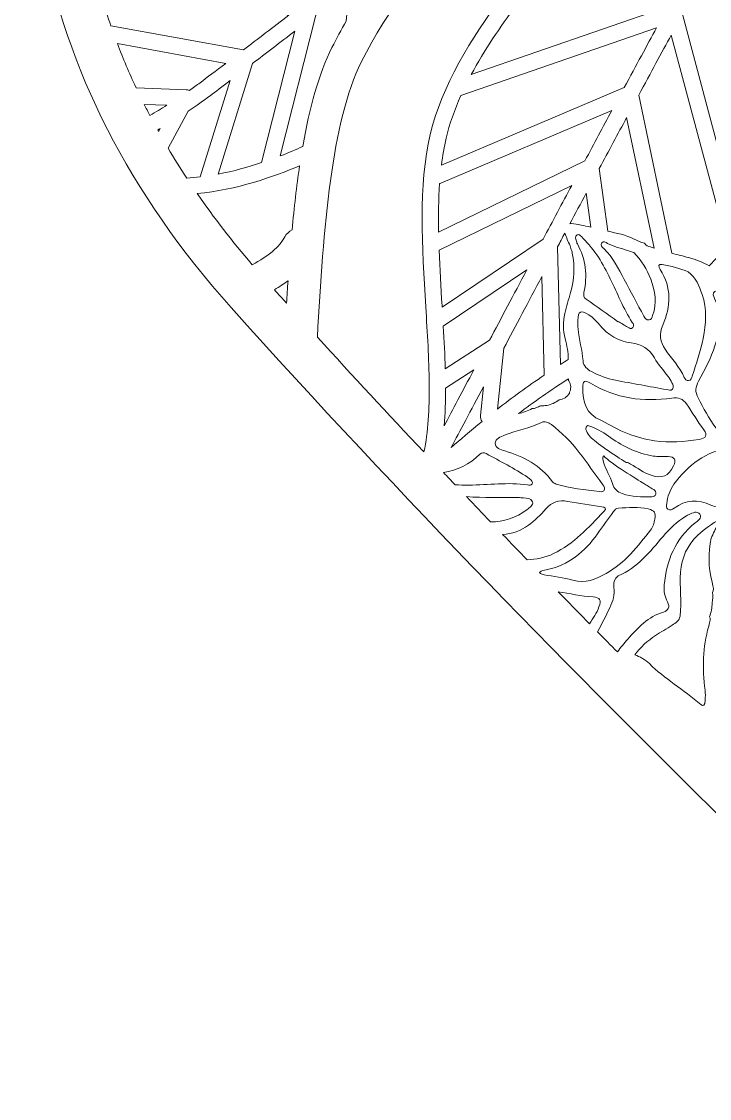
# Model space of a CAD drawing. Extents: x 16 to 8959, y -909 to -91.
# Drawn here: x 4624.9 to 4936.9, y -908.2 to -419.4 of the extents above; entities that cross this region are included whole.
import ezdxf

# ---------------------------------------------------------------- set-up
doc = ezdxf.new("R2010")
doc.units = 0
doc.header["$MEASUREMENT"] = 0
doc.layers.add('Layer 1', color=7, linetype='Continuous')

msp = doc.modelspace()

# ---------------------------------------------------------------- linework, layer by layer
at = {"layer": 'Layer 1', "lineweight": 0}
for points, knots in [([(5499.48, -226.33), (5481.85, -186.9), (5454.75, -153.49), (5421.11, -129.71), (5386.04, -104.91), (5345.53, -91.8), (5303.95, -91.8), (5256.05, -91.8), (5208.03, -109.39), (5165.06, -142.66), (5132.36, -167.98), (5102.49, -202.19), (5076, -244.61), (5049.52, -202.2), (5019.66, -168), (4986.95, -142.67), (4943.98, -109.4), (4895.95, -91.81), (4848.04, -91.8), (4806.47, -91.8), (4765.96, -104.91), (4730.9, -129.69), (4697.25, -153.47), (4670.15, -186.88), (4652.52, -226.31), (4631.14, -274.13), (4624.87, -327.84), (4634.41, -381.63), (4644.97, -441.15), (4673.77, -497.53), (4720, -549.22), (4873.89, -721.22), (5050.96, -885.08), (5052.74, -886.72), (5052.74, -886.72), (5076.01, -908.2), (5076.01, -908.2), (5076.01, -908.2), (5099.28, -886.71), (5099.28, -886.71), (5101.05, -885.08), (5278.13, -721.22), (5432.01, -549.22), (5478.24, -497.54), (5507.03, -441.16), (5517.59, -381.65), (5527.12, -327.86), (5520.86, -274.15), (5499.48, -226.33)], [0, 0, 0, 0, 1, 1, 1, 2, 2, 2, 3, 3, 3, 4, 4, 4, 5, 5, 5, 6, 6, 6, 7, 7, 7, 8, 8, 8, 9, 9, 9, 10, 10, 10, 11, 11, 11, 12, 12, 12, 13, 13, 13, 14, 14, 14, 15, 15, 15, 16, 16, 16, 16]), ([(4778.96, -437.81), (4803.72, -388.49), (4842.22, -359.31), (4855.57, -350.23), (4862.48, -356.89), (4869.71, -363.17), (4877.24, -369.09), (4864.61, -381.47), (4820.47, -427.17), (4810.25, -470.58), (4804.81, -493.69), (4806.54, -521.73), (4808.22, -548.85), (4808.97, -560.84), (4809.69, -572.58), (4809.8, -583.56), (4809.79, -583.71), (4809.79, -583.86), (4809.8, -584.01), (4809.89, -595.23), (4809.31, -605.65), (4807.42, -614.73), (4791.32, -597.65), (4775.13, -580.23), (4759.08, -562.63), (4761.77, -513.13), (4765.54, -464.53), (4778.96, -437.81)], [0, 0, 0, 0, 1, 1, 1, 2, 2, 2, 3, 3, 3, 4, 4, 4, 5, 5, 5, 6, 6, 6, 7, 7, 7, 8, 8, 8, 9, 9, 9, 9]), ([(4911.56, -392.28), (4916, -394.84), (4920.52, -397.29), (4925.12, -399.62), (4923.63, -402.37), (4921.23, -406.8), (4918.12, -412.53), (4918.12, -412.53), (4828.87, -443.47), (4828.87, -443.47), (4834.75, -432.44), (4841.98, -421.76), (4849.29, -412.14), (4849.51, -412.11), (4849.74, -412.07), (4849.96, -412), (4849.96, -412), (4911.56, -392.28), (4911.56, -392.28)], [0, 0, 0, 0, 1, 1, 1, 2, 2, 2, 3, 3, 3, 4, 4, 4, 5, 5, 5, 6, 6, 6, 6]), ([(4746.11, -416.5), (4739.04, -421.92), (4731.94, -427.34), (4725.48, -432.27), (4725.48, -432.27), (4665.41, -421.3), (4665.41, -421.3), (4664, -417.27), (4662.68, -413.22), (4661.47, -409.15), (4662.63, -406.63), (4663.74, -404.38), (4664.72, -402.46), (4664.72, -402.46), (4746.11, -416.5), (4746.11, -416.5)], [0, 0, 0, 0, 1, 1, 1, 2, 2, 2, 3, 3, 3, 4, 4, 4, 5, 5, 5, 5]), ([(4758.38, -416.45), (4763.68, -412.4), (4768.83, -408.45), (4773.55, -404.82), (4773.55, -404.82), (4772.14, -419.19), (4772.14, -419.19), (4769.92, -423.04), (4767.76, -427.02), (4765.69, -431.15), (4759.7, -443.09), (4755.5, -458.54), (4752.43, -476.09), (4749.57, -477.38), (4746.1, -478.86), (4742.19, -480.37), (4742.19, -480.37), (4758.38, -416.45), (4758.38, -416.45)], [0, 0, 0, 0, 1, 1, 1, 2, 2, 2, 3, 3, 3, 4, 4, 4, 5, 5, 5, 6, 6, 6, 6]), ([(4931.78, -402.9), (4933.54, -403.74), (4935.31, -404.56), (4937.09, -405.37), (4937.09, -405.37), (4970.6, -476.92), (4970.6, -476.92), (4965.86, -489.95), (4959.03, -502.41), (4950.77, -513.7), (4950.77, -513.7), (4924.66, -416.04), (4924.66, -416.04), (4927.86, -410.13), (4930.31, -405.62), (4931.78, -402.9)], [0, 0, 0, 0, 1, 1, 1, 2, 2, 2, 3, 3, 3, 4, 4, 4, 5, 5, 5, 5]), ([(4733.76, -483.4), (4727.68, -485.43), (4720.97, -487.31), (4714.05, -488.63), (4714.05, -488.63), (4729.62, -438.45), (4729.62, -438.45), (4735.66, -433.84), (4742.25, -428.8), (4748.88, -423.73), (4748.88, -423.73), (4733.76, -483.4), (4733.76, -483.4)], [0, 0, 0, 0, 1, 1, 1, 2, 2, 2, 3, 3, 3, 4, 4, 4, 4]), ([(4912.89, -422.2), (4908.67, -430.01), (4903.7, -439.23), (4898.25, -449.35), (4898.25, -449.35), (4815.32, -484.54), (4815.32, -484.54), (4815.85, -480.31), (4816.54, -476.21), (4817.47, -472.29), (4818.98, -465.89), (4821.31, -459.39), (4824.21, -452.94), (4824.21, -452.94), (4912.89, -422.2), (4912.89, -422.2)], [0, 0, 0, 0, 1, 1, 1, 2, 2, 2, 3, 3, 3, 4, 4, 4, 5, 5, 5, 5]), ([(4717.49, -438.36), (4712.98, -441.79), (4709.01, -444.8), (4705.89, -447.16), (4704.41, -448.27), (4702.76, -449.45), (4700.97, -450.68), (4700.53, -450.48), (4700.06, -450.33), (4699.57, -450.3), (4699.57, -450.3), (4676.83, -449.4), (4676.83, -449.4), (4673.73, -442.78), (4670.91, -436.11), (4668.34, -429.38), (4668.34, -429.38), (4717.49, -438.36), (4717.49, -438.36)], [0, 0, 0, 0, 1, 1, 1, 2, 2, 2, 3, 3, 3, 4, 4, 4, 5, 5, 5, 6, 6, 6, 6]), ([(4945.06, -521.06), (4942.43, -524.25), (4939.67, -527.31), (4936.83, -530.26), (4933.98, -528.68), (4930.87, -527.46), (4927.52, -526.55), (4924.97, -525.86), (4922.4, -525.23), (4919.84, -524.57), (4919.84, -524.57), (4904.81, -452.82), (4904.81, -452.82), (4910.29, -442.65), (4915.29, -433.38), (4919.52, -425.55), (4919.52, -425.55), (4945.06, -521.06), (4945.06, -521.06)], [0, 0, 0, 0, 1, 1, 1, 2, 2, 2, 3, 3, 3, 4, 4, 4, 5, 5, 5, 6, 6, 6, 6]), ([(4691.34, -476.84), (4691.34, -476.84), (4700.4, -460.01), (4700.4, -460.01), (4704.16, -457.55), (4707.54, -455.21), (4710.36, -453.09), (4712.89, -451.18), (4715.97, -448.84), (4719.44, -446.2), (4719.44, -446.2), (4705.88, -489.89), (4705.88, -489.89), (4703.85, -490.13), (4701.82, -490.3), (4699.79, -490.4), (4696.84, -485.91), (4694.03, -481.39), (4691.34, -476.84)], [0, 0, 0, 0, 1, 1, 1, 2, 2, 2, 3, 3, 3, 4, 4, 4, 5, 5, 5, 6, 6, 6, 6]), ([(4690.72, -457.38), (4688.29, -458.91), (4685.72, -460.47), (4683.1, -462.05), (4682.22, -460.36), (4681.35, -458.67), (4680.5, -456.98), (4680.5, -456.98), (4690.72, -457.38), (4690.72, -457.38)], [0, 0, 0, 0, 1, 1, 1, 2, 2, 2, 3, 3, 3, 3]), ([(4892.64, -459.79), (4888.71, -467.1), (4884.6, -474.76), (4880.41, -482.59), (4880.41, -482.59), (4814.05, -514.99), (4814.05, -514.99), (4813.91, -507.42), (4814.02, -500.01), (4814.52, -492.89), (4814.68, -492.84), (4814.85, -492.8), (4815, -492.73), (4815, -492.73), (4892.64, -459.79), (4892.64, -459.79)], [0, 0, 0, 0, 1, 1, 1, 2, 2, 2, 3, 3, 3, 4, 4, 4, 5, 5, 5, 5]), ([(4911.77, -522.24), (4911.23, -522.05), (4910.68, -521.87), (4910.13, -521.67), (4909.2, -521.33), (4908.14, -521.17), (4907.41, -519.98), (4905.83, -519.51), (4904.27, -518.86), (4902.73, -518.1), (4898.9, -516.22), (4894.9, -515.46), (4890.8, -514.53), (4890.8, -514.53), (4886.96, -486.09), (4886.96, -486.09), (4891.21, -478.15), (4895.37, -470.38), (4899.36, -462.97), (4899.36, -462.97), (4911.77, -522.24), (4911.77, -522.24)], [0, 0, 0, 0, 1, 1, 1, 2, 2, 2, 3, 3, 3, 4, 4, 4, 5, 5, 5, 6, 6, 6, 7, 7, 7, 7]), ([(4687.68, -467.98), (4687.68, -467.98), (4686.98, -469.27), (4686.98, -469.27), (4686.86, -469.05), (4686.75, -468.83), (4686.62, -468.61), (4686.97, -468.4), (4687.33, -468.19), (4687.68, -467.98)], [0, 0, 0, 0, 1, 1, 1, 2, 2, 2, 3, 3, 3, 3]), ([(4751.01, -484.84), (4749.63, -494.1), (4748.52, -503.85), (4747.58, -513.91), (4746.25, -514.58), (4745.1, -515.65), (4744.34, -517.07), (4741.91, -521.66), (4736.72, -526), (4729.52, -529.73), (4720.44, -519.17), (4712.11, -508.42), (4704.56, -497.49), (4722.22, -495.81), (4739.54, -489.71), (4751.01, -484.84)], [0, 0, 0, 0, 1, 1, 1, 2, 2, 2, 3, 3, 3, 4, 4, 4, 5, 5, 5, 5]), ([(4861.45, -518.18), (4861.45, -518.18), (4815.67, -549.06), (4815.67, -549.06), (4815.66, -548.84), (4815.64, -548.62), (4815.63, -548.39), (4815.11, -540), (4814.59, -531.52), (4814.27, -523.14), (4814.27, -523.14), (4874.44, -493.76), (4874.44, -493.76), (4870.12, -501.86), (4865.76, -510.06), (4861.45, -518.18)], [0, 0, 0, 0, 1, 1, 1, 2, 2, 2, 3, 3, 3, 4, 4, 4, 5, 5, 5, 5]), ([(4880.98, -497.28), (4880.98, -497.28), (4883.06, -512.68), (4883.06, -512.68), (4880.16, -512.01), (4877.2, -511.4), (4874.22, -510.98), (4873.98, -511.02), (4873.76, -511.11), (4873.54, -511.23), (4876.02, -506.57), (4878.51, -501.91), (4880.98, -497.28)], [0, 0, 0, 0, 1, 1, 1, 2, 2, 2, 3, 3, 3, 4, 4, 4, 4]), ([(4871.29, -515.46), (4872.04, -517.37), (4872.82, -519.26), (4873.68, -521.13), (4873.86, -521.51), (4873.96, -521.91), (4873.99, -522.32), (4874.38, -522.99), (4874.55, -523.78), (4874.7, -524.56), (4875.85, -530.57), (4875.8, -536.5), (4873.93, -542.4), (4872.93, -545.53), (4872.09, -548.72), (4871.34, -551.92), (4870.46, -555.72), (4870.42, -559.55), (4871.48, -563.36), (4872.33, -566.44), (4872.79, -569.58), (4872.9, -572.77), (4871.69, -573.51), (4870.48, -574.27), (4869.29, -575.03), (4869.29, -575.03), (4868.03, -521.6), (4868.03, -521.6), (4869.11, -519.56), (4870.21, -517.51), (4871.29, -515.46)], [0, 0, 0, 0, 1, 1, 1, 2, 2, 2, 3, 3, 3, 4, 4, 4, 5, 5, 5, 6, 6, 6, 7, 7, 7, 8, 8, 8, 9, 9, 9, 10, 10, 10, 10]), ([(4876.86, -516.18), (4877.98, -515.54), (4878.78, -516.98), (4879.55, -517.73), (4884.94, -522.98), (4888.68, -529.36), (4891.92, -536.09), (4895.13, -542.77), (4897.91, -549.67), (4901.91, -555.95), (4902.36, -556.66), (4902.91, -557.47), (4902.17, -558.26), (4901.41, -559.07), (4900.59, -558.5), (4899.87, -558.09), (4898.4, -557.25), (4896.97, -556.35), (4895.53, -555.48), (4895.49, -555.53), (4895.46, -555.57), (4895.42, -555.62), (4890.61, -552.2), (4885.81, -548.76), (4880.97, -545.38), (4879.83, -544.58), (4879.77, -543.6), (4880, -542.42), (4881.53, -534.71), (4880.99, -527.28), (4877.01, -520.31), (4876.87, -520.07), (4876.76, -519.79), (4876.71, -519.52), (4876.47, -518.37), (4875.59, -516.9), (4876.86, -516.18)], [0, 0, 0, 0, 1, 1, 1, 2, 2, 2, 3, 3, 3, 4, 4, 4, 5, 5, 5, 6, 6, 6, 7, 7, 7, 8, 8, 8, 9, 9, 9, 10, 10, 10, 11, 11, 11, 12, 12, 12, 12]), ([(4888.12, -519.8), (4888.89, -518.81), (4889.85, -519.66), (4890.64, -520.07), (4893.59, -521.57), (4896.8, -522.32), (4899.92, -523.34), (4900.81, -523.63), (4901.7, -523.94), (4902.67, -524.27), (4906.01, -527.73), (4908.57, -531.78), (4910.29, -536.28), (4912.34, -541.64), (4913.27, -547.17), (4911.15, -552.78), (4910.84, -553.61), (4910.72, -554.76), (4909.51, -554.84), (4908.31, -554.93), (4907.65, -554.08), (4907.15, -553.13), (4904.19, -547.58), (4901.24, -542.02), (4898.28, -536.47), (4895.63, -531.49), (4893.15, -526.42), (4888.97, -522.46), (4888.26, -521.79), (4887.29, -520.86), (4888.12, -519.8)], [0, 0, 0, 0, 1, 1, 1, 2, 2, 2, 3, 3, 3, 4, 4, 4, 5, 5, 5, 6, 6, 6, 7, 7, 7, 8, 8, 8, 9, 9, 9, 10, 10, 10, 10]), ([(4816.19, -557.66), (4816.19, -557.66), (4854.07, -532.1), (4854.07, -532.1), (4848.08, -543.43), (4842.41, -554.12), (4837.18, -563.99), (4837.18, -563.99), (4817.09, -577.03), (4817.09, -577.03), (4816.91, -570.73), (4816.58, -564.25), (4816.19, -557.66)], [0, 0, 0, 0, 1, 1, 1, 2, 2, 2, 3, 3, 3, 4, 4, 4, 4]), ([(4914.51, -531.94), (4913.73, -530.77), (4913.42, -529.2), (4915.5, -529.61), (4919.53, -530.41), (4923.58, -531.32), (4927.24, -532.98), (4930.87, -535.58), (4932.24, -539.41), (4933.57, -543.23), (4935.87, -549.84), (4935.44, -556.54), (4934.06, -563.26), (4932.87, -569.08), (4930.94, -574.67), (4929.11, -580.3), (4928.82, -581.18), (4928.63, -582.25), (4927.47, -582.33), (4926.53, -582.4), (4925.85, -581.7), (4925.5, -580.94), (4923.29, -576.2), (4919.79, -572.36), (4916.82, -568.15), (4914.44, -564.77), (4914.04, -561.14), (4915.73, -557.21), (4919.43, -548.62), (4919.95, -540.13), (4914.51, -531.94)], [0, 0, 0, 0, 1, 1, 1, 2, 2, 2, 3, 3, 3, 4, 4, 4, 5, 5, 5, 6, 6, 6, 7, 7, 7, 8, 8, 8, 9, 9, 9, 10, 10, 10, 10]), ([(4745.75, -537.03), (4745.52, -540.41), (4745.31, -543.81), (4745.1, -547.22), (4743.26, -545.18), (4741.42, -543.14), (4739.58, -541.09), (4741.78, -539.8), (4743.85, -538.45), (4745.75, -537.03)], [0, 0, 0, 0, 1, 1, 1, 2, 2, 2, 3, 3, 3, 3]), ([(4840.78, -595.28), (4840.78, -595.28), (4843.63, -567.67), (4843.63, -567.67), (4848.97, -557.59), (4854.77, -546.64), (4860.92, -535.03), (4860.92, -535.03), (4861.98, -579.85), (4861.98, -579.85), (4854.38, -584.98), (4847.26, -590.23), (4840.78, -595.28)], [0, 0, 0, 0, 1, 1, 1, 2, 2, 2, 3, 3, 3, 4, 4, 4, 4]), ([(4949.09, -591.56), (4949.91, -594.34), (4949.43, -597.12), (4948.08, -599.77), (4947.36, -601.17), (4947.08, -602.79), (4946.48, -604.27), (4945.6, -606.43), (4943.71, -607.12), (4941.68, -605.8), (4941.23, -605.29), (4940.52, -604.54), (4939.87, -603.74), (4936.52, -599.62), (4934.29, -594.84), (4931.76, -590.22), (4930.28, -587.51), (4930.56, -585.26), (4931.98, -582.58), (4934.75, -577.37), (4937.65, -572.2), (4939.42, -566.5), (4941.66, -559.31), (4942.47, -552.17), (4939.17, -545.05), (4938.7, -544.03), (4938.2, -542.67), (4939.29, -541.93), (4940.59, -541.06), (4941.42, -542.52), (4941.93, -543.33), (4945.83, -549.55), (4951.55, -554.65), (4953.2, -562.31), (4954.03, -566.17), (4953.64, -569.6), (4951.75, -572.89), (4948.35, -578.78), (4947.13, -584.89), (4949.09, -591.56)], [0, 0, 0, 0, 1, 1, 1, 2, 2, 2, 3, 3, 3, 4, 4, 4, 5, 5, 5, 6, 6, 6, 7, 7, 7, 8, 8, 8, 9, 9, 9, 10, 10, 10, 11, 11, 11, 12, 12, 12, 13, 13, 13, 13]), ([(4877.17, -555), (4877.45, -550.68), (4878.41, -550.21), (4882.14, -552.51), (4884.14, -553.64), (4885.64, -555.35), (4887.08, -557.07), (4890.85, -561.6), (4895.61, -564.5), (4901.42, -565.24), (4906.15, -565.84), (4909.55, -567.85), (4911.96, -572.06), (4913.67, -575.05), (4916.07, -577.64), (4918.13, -580.44), (4918.8, -581.34), (4919.43, -582.29), (4919.91, -583.3), (4920.35, -584.21), (4920.84, -585.29), (4920.14, -586.24), (4919.44, -587.19), (4918.38, -586.6), (4917.51, -586.44), (4909.75, -585.05), (4901.99, -583.65), (4894.24, -582.2), (4890.43, -581.48), (4886.84, -580.04), (4883.41, -578.28), (4881.44, -577.27), (4879.75, -575.74), (4879.56, -573.39), (4879.17, -568.5), (4877.78, -563.78), (4877.29, -558.92), (4877.16, -557.62), (4877.09, -556.3), (4877.17, -555)], [0, 0, 0, 0, 1, 1, 1, 2, 2, 2, 3, 3, 3, 4, 4, 4, 5, 5, 5, 6, 6, 6, 7, 7, 7, 8, 8, 8, 9, 9, 9, 10, 10, 10, 11, 11, 11, 12, 12, 12, 13, 13, 13, 13]), ([(4817.23, -585.79), (4817.23, -585.79), (4830.04, -577.48), (4830.04, -577.48), (4824.94, -587.08), (4820.41, -595.63), (4816.58, -602.87), (4817.05, -597.42), (4817.23, -591.71), (4817.23, -585.79)], [0, 0, 0, 0, 1, 1, 1, 2, 2, 2, 3, 3, 3, 3]), ([(4872.95, -581.51), (4872.94, -581.73), (4872.93, -581.96), (4872.91, -582.18), (4872.94, -582.22), (4872.98, -582.26), (4873.01, -582.3), (4873.03, -582.34), (4873.05, -582.37), (4873.07, -582.41), (4873.27, -582.84), (4873.48, -583.27), (4873.68, -583.7), (4873.69, -583.73), (4873.7, -583.75), (4873.7, -583.78), (4874, -584.71), (4874.05, -585.66), (4873.86, -586.62), (4873.69, -587.09), (4873.52, -587.56), (4873.36, -588.03), (4872.89, -588.93), (4872.24, -589.65), (4871.39, -590.19), (4871.39, -590.19), (4870.1, -590.8), (4870.1, -590.8), (4869.65, -590.96), (4869.2, -591.04), (4868.74, -591.05), (4867.12, -592.36), (4865.09, -593.23), (4863.16, -593.59), (4862.19, -593.77), (4861.24, -593.83), (4860.31, -593.78), (4859.68, -594.05), (4859.05, -594.32), (4858.43, -594.6), (4857.69, -594.93), (4857.04, -595.07), (4856.46, -595.02), (4854.45, -596.18), (4852.4, -596.91), (4850.29, -597.33), (4857.26, -592.07), (4864.88, -586.68), (4872.95, -581.51)], [0, 0, 0, 0, 1, 1, 1, 2, 2, 2, 3, 3, 3, 4, 4, 4, 5, 5, 5, 6, 6, 6, 7, 7, 7, 8, 8, 8, 9, 9, 9, 10, 10, 10, 11, 11, 11, 12, 12, 12, 13, 13, 13, 14, 14, 14, 15, 15, 15, 16, 16, 16, 16]), ([(4834.37, -585.16), (4834.37, -585.16), (4833.02, -598.26), (4833.02, -598.26), (4832.92, -599.23), (4833.2, -600.15), (4833.75, -600.88), (4828.49, -605.16), (4823.78, -609.19), (4819.72, -612.79), (4823.68, -605.33), (4828.63, -595.99), (4834.37, -585.16)], [0, 0, 0, 0, 1, 1, 1, 2, 2, 2, 3, 3, 3, 4, 4, 4, 4]), ([(4882.97, -583.51), (4894.42, -590.56), (4906.88, -592.12), (4919.92, -590.32), (4922.78, -589.92), (4924.9, -590.59), (4926.52, -592.95), (4929.17, -596.82), (4931.51, -600.89), (4934.33, -604.67), (4936.2, -607.18), (4935.3, -608.59), (4932.27, -609.08), (4925.54, -610.14), (4918.71, -610.63), (4912.02, -609.69), (4903.48, -608.5), (4895.63, -604.97), (4888.2, -600.59), (4888.04, -600.49), (4887.89, -600.37), (4887.71, -600.3), (4880.78, -597.73), (4879.61, -591.88), (4879.41, -585.54), (4879.31, -582.52), (4880.36, -581.91), (4882.97, -583.51)], [0, 0, 0, 0, 1, 1, 1, 2, 2, 2, 3, 3, 3, 4, 4, 4, 5, 5, 5, 6, 6, 6, 7, 7, 7, 8, 8, 8, 9, 9, 9, 9]), ([(4843.96, -607.11), (4849.45, -604.92), (4855.36, -603.97), (4860.72, -601.34), (4862.28, -600.57), (4863.85, -601.28), (4865.19, -602.34), (4869.96, -605.9), (4874.11, -610.12), (4877.72, -614.83), (4881.43, -619.68), (4884.97, -624.67), (4888.54, -629.62), (4889.99, -631.63), (4889.42, -633.07), (4887.02, -632.76), (4880.42, -631.9), (4873.76, -631.3), (4867.36, -629.29), (4866.76, -629.1), (4866.1, -628.72), (4865.73, -628.23), (4860.25, -620.88), (4852.68, -616.81), (4844.09, -614.29), (4842.2, -613.73), (4839.8, -612.99), (4839.78, -610.82), (4839.75, -608.69), (4842.18, -607.83), (4843.96, -607.11)], [0, 0, 0, 0, 1, 1, 1, 2, 2, 2, 3, 3, 3, 4, 4, 4, 5, 5, 5, 6, 6, 6, 7, 7, 7, 8, 8, 8, 9, 9, 9, 10, 10, 10, 10]), ([(4910.52, -625.34), (4907.06, -624.24), (4904.25, -621.96), (4901.12, -620.26), (4900.52, -619.93), (4899.86, -619.32), (4899.2, -619.53), (4893.97, -616.41), (4885.1, -610.21), (4882.93, -607.96), (4882.17, -607.16), (4881.62, -606.13), (4881.12, -605.14), (4880.77, -604.47), (4880.67, -603.64), (4881.31, -603.04), (4881.93, -602.46), (4882.53, -603.01), (4883.13, -603.22), (4886.44, -604.41), (4889.39, -606.29), (4892.21, -608.31), (4898.02, -612.48), (4904.32, -615.37), (4911.4, -616.6), (4913.67, -616.99), (4915.91, -616.6), (4918.15, -616.79), (4921.26, -617.04), (4921.93, -618.21), (4920.6, -621.05), (4918.37, -625.79), (4915.57, -626.95), (4910.52, -625.34)], [0, 0, 0, 0, 1, 1, 1, 2, 2, 2, 3, 3, 3, 4, 4, 4, 5, 5, 5, 6, 6, 6, 7, 7, 7, 8, 8, 8, 9, 9, 9, 10, 10, 10, 11, 11, 11, 11]), ([(4917.57, -638.14), (4917.76, -634.95), (4919.05, -632.15), (4920.69, -629.41), (4927.24, -620.76), (4935.32, -614.46), (4946.43, -612.84), (4946.53, -612.82), (4946.63, -612.83), (4946.71, -612.8), (4957, -608.96), (4965.68, -614.16), (4974.65, -617.76), (4977.52, -618.92), (4980.44, -619.97), (4983.32, -621.1), (4983.47, -621.16), (4983.64, -621.21), (4983.8, -621.27), (4980.14, -622.47), (4976.39, -623.47), (4972.51, -624.19), (4965.09, -625.59), (4958.02, -628.52), (4951.78, -633.05), (4950.57, -633.94), (4949.59, -634.47), (4948.75, -634.63), (4948.05, -635.46), (4947.35, -636.3), (4946.68, -637.16), (4946.24, -637.72), (4945.83, -638.29), (4945.44, -638.88), (4945.1, -638.99), (4944.75, -639.1), (4944.41, -639.22), (4941.97, -640.04), (4939.73, -639.94), (4937.59, -638.93), (4931.71, -636.15), (4926.18, -636.46), (4920.84, -640.23), (4920.01, -640.81), (4919.03, -641.48), (4917.99, -640.76), (4917.03, -640.1), (4917.52, -639.04), (4917.57, -638.14)], [0, 0, 0, 0, 1, 1, 1, 2, 2, 2, 3, 3, 3, 4, 4, 4, 5, 5, 5, 6, 6, 6, 7, 7, 7, 8, 8, 8, 9, 9, 9, 10, 10, 10, 11, 11, 11, 12, 12, 12, 13, 13, 13, 14, 14, 14, 15, 15, 15, 16, 16, 16, 16]), ([(4816.24, -624.06), (4822.45, -622.92), (4828.14, -620.59), (4832.81, -615.74), (4833.64, -614.88), (4834.62, -614.93), (4835.64, -615.49), (4841.96, -618.97), (4848.43, -622.21), (4854.44, -626.25), (4854.83, -626.51), (4855.23, -626.78), (4855.54, -627.12), (4856.09, -627.7), (4857.02, -628.22), (4856.48, -629.22), (4856.04, -630.02), (4855.16, -629.8), (4854.44, -629.7), (4845.52, -628.42), (4836.63, -629.69), (4827.72, -629.81), (4825.66, -629.84), (4823.6, -629.79), (4821.55, -629.65), (4819.78, -627.79), (4818.01, -625.93), (4816.24, -624.06)], [0, 0, 0, 0, 1, 1, 1, 2, 2, 2, 3, 3, 3, 4, 4, 4, 5, 5, 5, 6, 6, 6, 7, 7, 7, 8, 8, 8, 9, 9, 9, 9]), ([(4888.91, -619.41), (4888.67, -618.45), (4888.02, -617.32), (4888.93, -616.49), (4888.93, -616.49), (4888.94, -616.49), (4888.94, -616.48), (4892.41, -620.24), (4904.12, -627.08), (4907.08, -629.05), (4908.25, -629.76), (4909.95, -630.76), (4911.62, -631.82), (4912.38, -632.3), (4912.9, -632.98), (4912.54, -633.95), (4912.24, -634.77), (4911.53, -635.03), (4910.74, -635.06), (4906.21, -635.23), (4901.69, -635.19), (4897.36, -633.67), (4895.15, -632.9), (4893.59, -631.52), (4892.9, -629.03), (4891.97, -625.69), (4889.78, -622.81), (4888.91, -619.41)], [0, 0, 0, 0, 1, 1, 1, 2, 2, 2, 3, 3, 3, 4, 4, 4, 5, 5, 5, 6, 6, 6, 7, 7, 7, 8, 8, 8, 9, 9, 9, 9]), ([(4826.67, -635.02), (4834.5, -635.63), (4842.38, -635.36), (4850.24, -635.45), (4851, -635.46), (4851.75, -635.51), (4852.5, -635.6), (4854.05, -635.78), (4856.06, -635.47), (4856.63, -637.32), (4857.16, -639.03), (4855.39, -639.98), (4854.27, -640.83), (4849.09, -644.75), (4843.41, -646.54), (4837.63, -646.47), (4833.99, -642.68), (4830.33, -638.86), (4826.67, -635.02)], [0, 0, 0, 0, 1, 1, 1, 2, 2, 2, 3, 3, 3, 4, 4, 4, 5, 5, 5, 6, 6, 6, 6]), ([(4843.11, -652.18), (4847.39, -651.96), (4851.28, -650.49), (4854.86, -647.96), (4857.8, -645.89), (4860.28, -643.28), (4862.65, -640.63), (4865.43, -637.51), (4868.62, -636.41), (4872.72, -637.19), (4877.8, -638.16), (4882.92, -638.85), (4888.03, -639.64), (4889.55, -639.87), (4890.53, -640.27), (4889.01, -641.82), (4882.06, -648.95), (4875.38, -656.44), (4866.22, -660.9), (4862.4, -662.76), (4858.37, -663.52), (4854.24, -663.71), (4850.55, -659.89), (4846.84, -656.05), (4843.11, -652.18)], [0, 0, 0, 0, 1, 1, 1, 2, 2, 2, 3, 3, 3, 4, 4, 4, 5, 5, 5, 6, 6, 6, 7, 7, 7, 8, 8, 8, 8]), ([(4859.79, -669.43), (4860.78, -668.49), (4861.85, -668.43), (4862.83, -668.25), (4873.08, -666.27), (4880.34, -660.08), (4886.2, -651.86), (4888.6, -648.5), (4891.03, -645.16), (4893.46, -641.83), (4894.01, -641.07), (4894.6, -640.25), (4895.65, -640.22), (4900.15, -640.13), (4904.67, -639.56), (4909.13, -640.63), (4912.05, -641.33), (4912.71, -642.36), (4912.15, -645.27), (4911.81, -647.03), (4911.34, -648.8), (4910.21, -650.22), (4904.34, -657.64), (4898.62, -665.15), (4890.04, -669.9), (4885.21, -672.58), (4880.63, -674.6), (4874.9, -672.94), (4870.68, -671.72), (4866.24, -671.28), (4861.91, -670.45), (4861.36, -670.35), (4860.76, -670.27), (4860.22, -669.87), (4860.08, -669.72), (4859.93, -669.57), (4859.79, -669.43)], [0, 0, 0, 0, 1, 1, 1, 2, 2, 2, 3, 3, 3, 4, 4, 4, 5, 5, 5, 6, 6, 6, 7, 7, 7, 8, 8, 8, 9, 9, 9, 10, 10, 10, 11, 11, 11, 12, 12, 12, 12]), ([(4886.18, -696.42), (4888.13, -692.82), (4889.93, -689.16), (4891.71, -685.47), (4893.15, -682.49), (4893.97, -679.53), (4893.57, -676.23), (4893.42, -674.92), (4893.44, -673.59), (4894.43, -672.01), (4894.58, -671.87), (4894.98, -671.26), (4895.54, -671.02), (4904.28, -667.25), (4909.94, -660.03), (4915.87, -653.08), (4918.86, -649.56), (4922.17, -646.36), (4926.16, -643.93), (4926.64, -643.64), (4927.13, -643.35), (4927.65, -643.12), (4929.28, -642.41), (4931.36, -641.28), (4932.55, -642.98), (4933.83, -644.81), (4931.64, -645.97), (4930.41, -646.96), (4921.4, -654.21), (4917.43, -663.93), (4916.37, -675.13), (4916.11, -677.83), (4916.61, -680.39), (4917.87, -682.77), (4919.09, -685.08), (4918.3, -686.82), (4916.06, -687.44), (4909.02, -689.41), (4904.44, -694.65), (4899.86, -699.68), (4898.18, -701.53), (4896.62, -703.46), (4895.25, -705.49), (4895.21, -705.49), (4895.17, -705.49), (4895.13, -705.49), (4892.17, -702.49), (4889.19, -699.47), (4886.18, -696.42)], [0, 0, 0, 0, 1, 1, 1, 2, 2, 2, 3, 3, 3, 4, 4, 4, 5, 5, 5, 6, 6, 6, 7, 7, 7, 8, 8, 8, 9, 9, 9, 10, 10, 10, 11, 11, 11, 12, 12, 12, 13, 13, 13, 14, 14, 14, 15, 15, 15, 16, 16, 16, 16]), ([(4938.12, -673.82), (4938.77, -676.22), (4938.92, -677.66), (4938.35, -678.55), (4938.61, -680.05), (4938.48, -681.69), (4938.18, -683.29), (4938.08, -685.4), (4937.65, -687.52), (4936.97, -689.59), (4937.4, -690.33), (4937.19, -691.6), (4936.57, -693.8), (4933.84, -703.4), (4933.64, -713.04), (4934.94, -722.83), (4935.14, -724.39), (4935.04, -726), (4934.97, -727.58), (4934.88, -729.65), (4934.07, -730.34), (4933, -729.44), (4924.98, -722.53), (4916.57, -717.63), (4909.68, -710.83), (4907.71, -708.88), (4905.43, -707.68), (4903.01, -706.85), (4905.63, -703.43), (4908.81, -700.43), (4912.42, -698.06), (4914.9, -696.43), (4917.53, -695.07), (4919.99, -693.42), (4921.85, -692.18), (4923.22, -691.39), (4923.56, -689.24), (4924.58, -682.69), (4923.23, -675.93), (4923.77, -669.34), (4924.29, -662.82), (4926.87, -656.98), (4931.64, -652.44), (4934.69, -649.54), (4938.16, -647.24), (4941.84, -645.28), (4941.46, -646.05), (4941.08, -646.82), (4940.7, -647.6), (4939.69, -649.69), (4938.69, -651.79), (4937.68, -653.88), (4936.36, -660.41), (4936.3, -667.02), (4938.12, -673.82)], [0, 0, 0, 0, 1, 1, 1, 2, 2, 2, 3, 3, 3, 4, 4, 4, 5, 5, 5, 6, 6, 6, 7, 7, 7, 8, 8, 8, 9, 9, 9, 10, 10, 10, 11, 11, 11, 12, 12, 12, 13, 13, 13, 14, 14, 14, 15, 15, 15, 16, 16, 16, 17, 17, 17, 18, 18, 18, 18]), ([(4884.11, -680.53), (4887.35, -680.69), (4887.9, -682.05), (4886.78, -685.11), (4885.77, -687.87), (4884.06, -690.24), (4882.52, -692.7), (4877.83, -687.92), (4873.09, -683.08), (4868.32, -678.19), (4873.59, -678.88), (4878.76, -680.28), (4884.11, -680.53)], [0, 0, 0, 0, 1, 1, 1, 2, 2, 2, 3, 3, 3, 4, 4, 4, 4])]:
    msp.add_open_spline(points, degree=3, knots=knots, dxfattribs=at)

doc.saveas('drawing.dxf')
